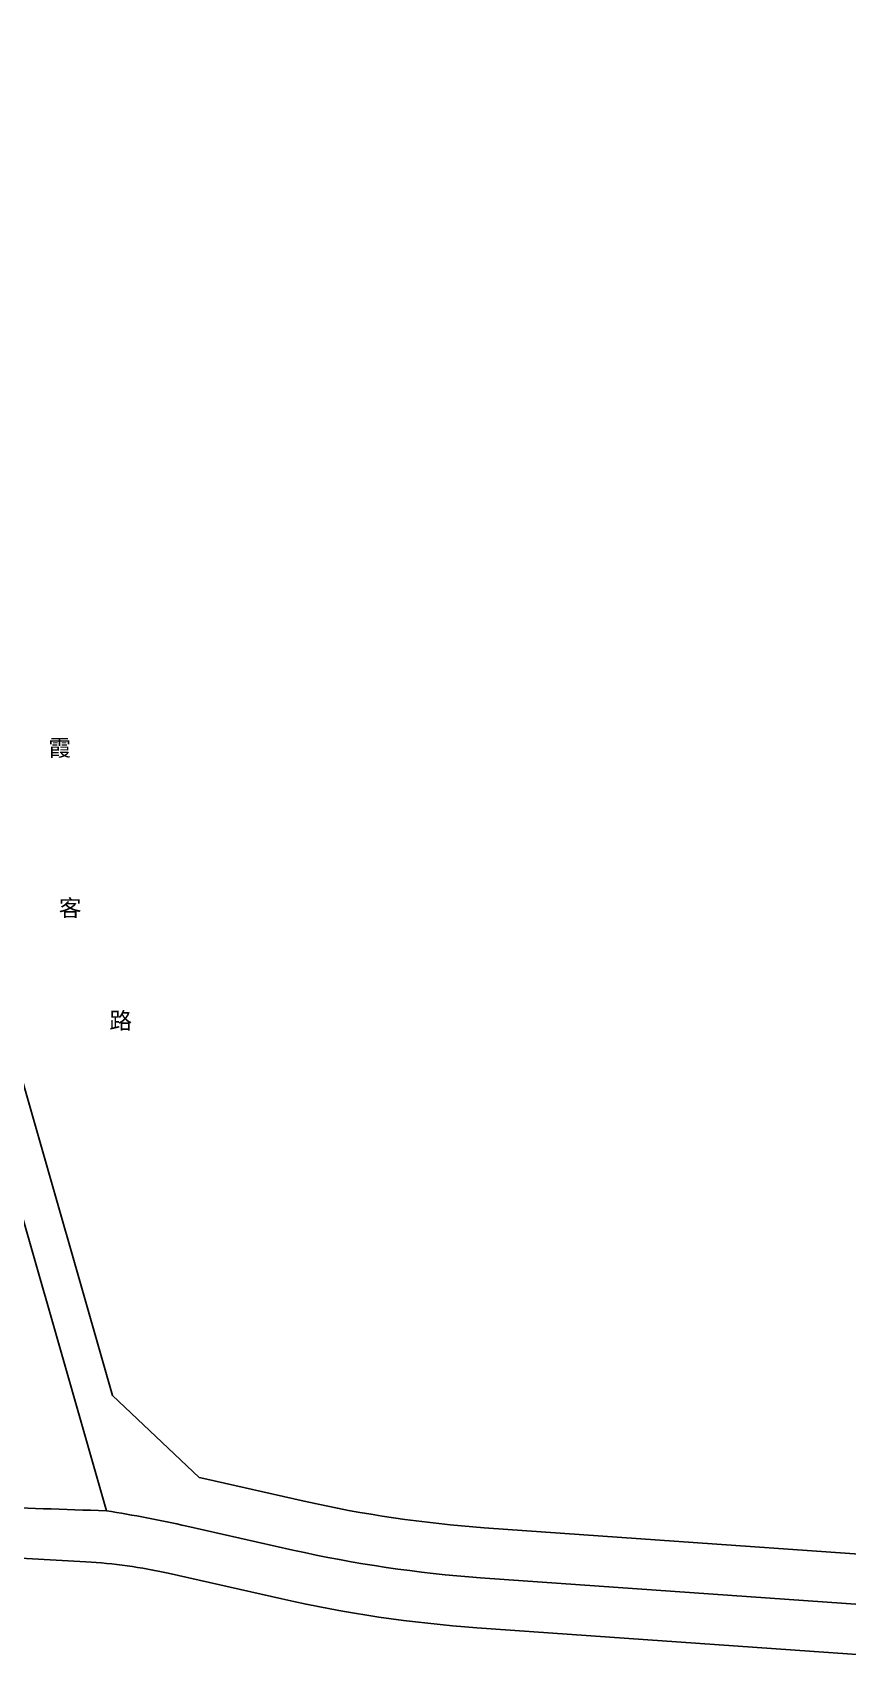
# Model space of a CAD drawing. Extents: x 529262 to 576451, y 2694391 to 2717535.
# Drawn here: x 566999.9 to 567194.8, y 2711256.6 to 2711648.2 of the extents above; entities that cross this region are included whole.
import ezdxf
from ezdxf.enums import TextEntityAlignment as Align
from ezdxf.xclip import XClip

# ---------------------------------------------------------------- set-up
doc = ezdxf.new("R2010")
doc.units = 0
doc.header["$XCLIPFRAME"] = 0
for name, color, linetype in [('PP-COM', 7, 'Continuous'), ('RD-中线', 40, 'Continuous'), ('RD-红线', 7, 'Continuous'), ('RD-路名', 7, 'Continuous')]:
    doc.layers.add(name, color=color, linetype=linetype)
doc.styles.add('黑体', font='simhei.ttf')

# ---------------------------------------------------------------- blocks, each defined once
blk = doc.blocks.new('A$C19FD0107')
at = {"layer": 'RD-中线', "color": 8, "linetype": 'Continuous'}
blk.add_lwpolyline([(-3980.5, 16903.74), (-4009.97, 17006.76, -0.055135), (-4016.61, 17045.78), (-4017.19, 17055.69, 0.036651), (-4020.07, 17077.46), (-4023.41, 17093.56, -0.038628), (-4026.36, 17116.51), (-4029.05, 17169.91, -0.041633), (-4028.24, 17194.83), (-4017.97, 17282.96, -0.07344), (-4002.79, 17339.4), (-3965.72, 17424.88, 0.049897), (-3950.55, 17472.29), (-3947.08, 17488.61, -0.008275), (-3945.96, 17493.44), (-3935.41, 17536.05, 0.014079), (-3933.61, 17544.3), (-3922.61, 17602.52, 0.02936), (-3918.12, 17637.44), (-3915.18, 17679.85, -0.026907), (-3913.2, 17695.86), (-3843.63, 18085.26, -0.010055)], format="xyb", dxfattribs=at)
at = {"layer": 'RD-中线', "color": 8}
for points in [[(-3980.5, 16903.74, -0.006957), (-4010.63, 16904.94), (-4060.03, 16907.7, -0.051792), (-4142.03, 16920.88), (-4235.78, 16946.11), (-4243.87, 16948.29), (-4309.26, 16965.95, 0.000653), (-4329.42, 16971.37), (-4434, 16999.34, -0.035819), (-4474.57, 17013.36), (-4610.21, 17071.43, 0.000002), (-4610.21, 17071.43), (-4981.55, 17230.39)], [(-3890.98, 16887.72, -0.037847), (-3935.85, 16894.32), (-3961.24, 16900.05, 0.016347), (-3980.5, 16903.74, 0.016347)]]:
    blk.add_lwpolyline(points, format="xyb", dxfattribs=at)
blk.add_lwpolyline([(-3890.98, 16887.72), (-3753.45, 16878)], dxfattribs=at)
at = {"layer": 'RD-红线', "color": 8, "linetype": 'Continuous'}
for points in [[(-3849.64, 18000.43), (-3904.34, 17694.28, 0.026907), (-3906.2, 17679.23), (-3909.14, 17636.81, -0.02936), (-3913.77, 17600.85), (-3924.76, 17542.63, -0.014079), (-3926.67, 17533.88), (-3937.23, 17491.28, 0.008275), (-3938.28, 17486.73), (-3941.75, 17470.41, -0.049897), (-3957.46, 17421.3), (-3994.54, 17335.82, 0.07344), (-4009.03, 17281.92), (-4019.3, 17193.79, 0.041633), (-4020.07, 17170.36), (-4017.37, 17116.97, 0.038628), (-4014.6, 17095.39), (-4011.26, 17079.29, -0.036651), (-4008.2, 17056.21), (-4007.63, 17046.3, 0.055135), (-4001.32, 17009.24), (-3979.02, 16931.3)], [(-3979.02, 16931.3), (-3958.27, 16911.68, 0.274144)]]:
    blk.add_lwpolyline(points, format="xyb", dxfattribs=at)
at = {"layer": 'RD-红线', "color": 8}
for points in [[(-3891.82, 16875.75, -0.037854), (-3938.49, 16882.62), (-3965.71, 16888.76, 0.041534), (-3985.42, 16891.52), (-4060.7, 16895.72, -0.051792), (-4145.15, 16909.3), (-4238.9, 16934.52), (-4247, 16936.7), (-4312.39, 16954.37, 0.000653), (-4332.52, 16959.78), (-4431.84, 16986.34)], [(-3890.13, 16899.69, -0.037854), (-3933.21, 16906.03), (-3957.15, 16911.43), (-3958.27, 16911.68)]]:
    blk.add_lwpolyline(points, format="xyb", dxfattribs=at)
for points in [[(-3890.13, 16899.69), (-3752.6, 16889.97)], [(-3891.83, 16875.75), (-3754.29, 16866.03)]]:
    blk.add_lwpolyline(points, dxfattribs=at)

msp = doc.modelspace()

# ---------------------------------------------------------------- block references
at = {"layer": 'PP-COM'}
ref = msp.add_blockref('A$C19FD0107', (570997.993, 2694390.603), dxfattribs=at)
XClip(ref).set_block_clipping_path([(-9366.4383134884, 14428.6043910822), (-3328.4480743363, 17452.7484863754)])

# ---------------------------------------------------------------- texts
at = {"layer": 'RD-路名', "color": 7, "linetype": 'Continuous', "style": '黑体'}
for s, p in [('霞', (567003.592, 2711474.988)), ('客', (567006.099, 2711436.639))]:
    msp.add_text(s, height=4, dxfattribs=at).set_placement(p)
msp.add_text('路', height=4, dxfattribs=at).set_placement((567020.919, 2711411.765), align=Align.MIDDLE)

doc.saveas('drawing.dxf')
